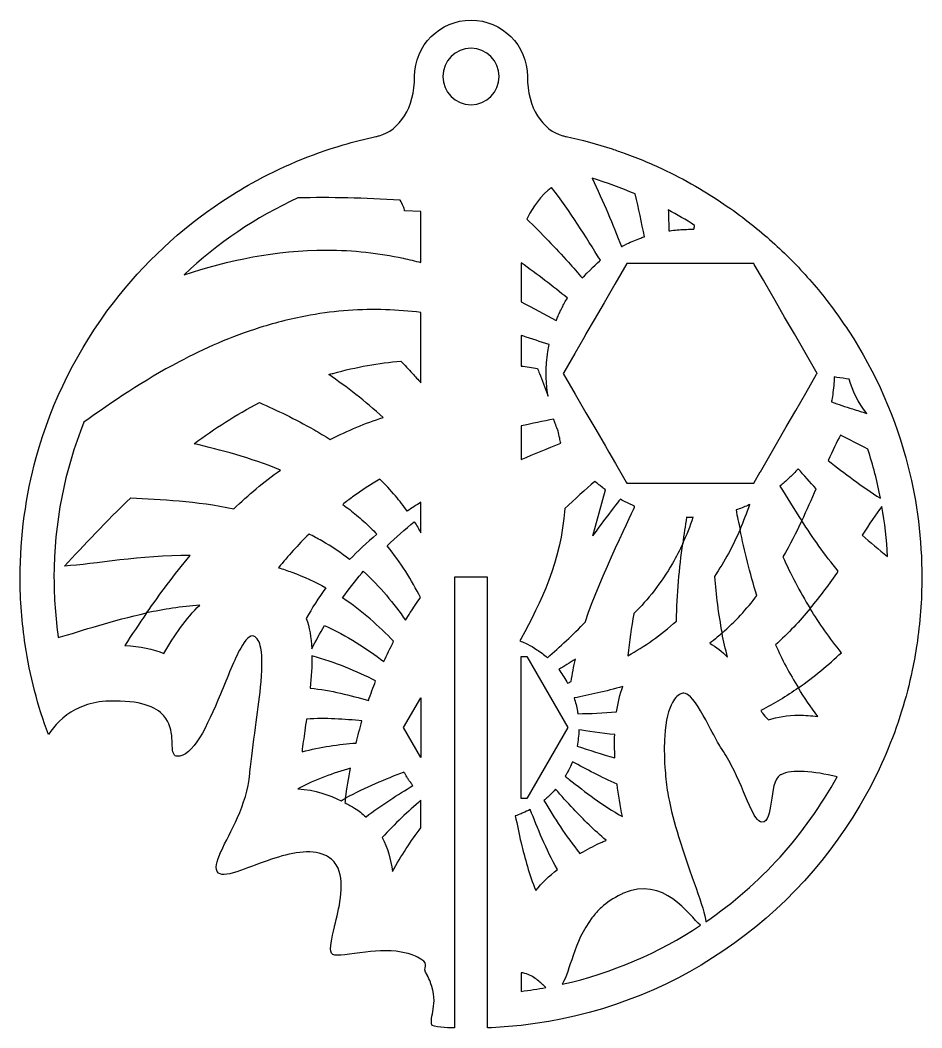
# Model space of a CAD drawing. Extents: x 14 to 419, y -217 to -4.
# Drawn here: x 243.8 to 323.8, y -216.6 to -127.2 of the extents above; entities that cross this region are included whole.
import ezdxf

# ---------------------------------------------------------------- set-up
doc = ezdxf.new("R2010")
doc.units = 0
doc.header["$MEASUREMENT"] = 0
doc.layers.add('LAYER_1', color=7, linetype='CONTINUOUS')

msp = doc.modelspace()

# ---------------------------------------------------------------- linework, layer by layer
at = {"layer": 'LAYER_1'}
for points in [[(292.35, -189.996), (288.71, -196.296), (288.205, -196.296), (288.205, -183.688), (288.71, -183.688), (292.35, -189.996)], [(279.308, -192.638), (277.781, -189.996), (279.308, -187.35), (279.308, -192.638)]]:
    msp.add_lwpolyline(points, dxfattribs=at)
for points, knots in [([(322.555, -166.892), (321.462, -162.539), (319.656, -158.471), (317.271, -154.816), (317.133, -154.608), (316.996, -154.4), (316.851, -154.196), (316.368, -153.483), (315.863, -152.788), (315.334, -152.111), (314.84, -151.472), (314.329, -150.855), (313.792, -150.252), (313.277, -149.663), (312.741, -149.087), (312.187, -148.53), (311.637, -147.972), (311.069, -147.429), (310.483, -146.911), (309.877, -146.36), (309.252, -145.831), (308.614, -145.327), (307.926, -144.777), (307.22, -144.254), (306.497, -143.757), (305.696, -143.2), (304.874, -142.674), (304.034, -142.176), (303.068, -141.612), (302.077, -141.079), (301.064, -140.596), (299.858, -140.014), (298.616, -139.492), (297.346, -139.037), (296.993, -138.906), (296.633, -138.783), (296.277, -138.663), (294.947, -138.225), (293.585, -137.855), (292.199, -137.559), (292.1, -137.541), (292.001, -137.52), (291.906, -137.495), (290.128, -137.019), (288.756, -135.026), (288.756, -132.235), (288.756, -129.473), (286.519, -127.236), (283.757, -127.236), (280.995, -127.236), (278.758, -129.473), (278.758, -132.235), (278.758, -135.026), (277.386, -137.019), (275.608, -137.495), (275.513, -137.52), (275.414, -137.541), (275.315, -137.559), (274.331, -137.77), (273.36, -138.017), (272.404, -138.303), (269.565, -139.139), (266.859, -140.282), (264.323, -141.697), (263.405, -142.205), (262.512, -142.752), (261.641, -143.334), (257.965, -145.775), (254.716, -148.809), (252.035, -152.301), (248.92, -156.344), (246.567, -160.997), (245.181, -166.049), (244.253, -169.428), (243.755, -172.988), (243.755, -176.664), (243.755, -178.7), (243.907, -180.696), (244.204, -182.651), (244.616, -185.41), (245.311, -188.08), (246.26, -190.623), (246.793, -189.84), (247.534, -188.983), (248.663, -188.39), (248.92, -188.257), (249.195, -188.136), (249.492, -188.034), (249.492, -188.027), (249.499, -188.027), (249.499, -188.027), (250.116, -187.816), (250.836, -187.674), (251.665, -187.653), (254.413, -187.565), (255.796, -188.15), (256.494, -188.948), (257.574, -190.169), (257.048, -191.879), (257.415, -192.387), (257.468, -192.472), (257.549, -192.522), (257.666, -192.535), (259.055, -192.684), (260.361, -189.833), (261.518, -187.043), (262.167, -185.48), (262.767, -183.938), (263.324, -182.947), (263.744, -182.188), (264.135, -181.758), (264.488, -181.892), (264.809, -182.015), (265.003, -182.393), (265.106, -182.947), (265.261, -183.776), (265.222, -185.018), (265.081, -186.425), (264.972, -187.544), (264.809, -188.768), (264.636, -189.981), (264.449, -191.378), (264.252, -192.747), (264.146, -193.929), (264.146, -193.929), (264.146, -193.936), (264.146, -193.936), (264.135, -193.989), (264.135, -194.038), (264.128, -194.084), (263.888, -196.896), (262.347, -199.326), (261.581, -200.977), (261.574, -200.984), (261.574, -200.984), (261.574, -200.992), (261.169, -201.884), (260.985, -202.54), (261.363, -202.9), (261.652, -203.172), (262.372, -203.002), (263.317, -202.674), (264.107, -202.399), (265.06, -202.008), (266.044, -201.679), (267.716, -201.118), (269.498, -200.72), (270.796, -201.32), (270.898, -201.358), (270.99, -201.415), (271.085, -201.468), (271.498, -201.729), (271.78, -202.071), (271.96, -202.477), (272.295, -203.203), (272.302, -204.128), (272.179, -205.087), (272.179, -205.087), (272.179, -205.094), (272.179, -205.094), (272.07, -205.955), (271.844, -206.837), (271.653, -207.627), (271.653, -207.635), (271.653, -207.635), (271.653, -207.645), (271.653, -207.652), (271.653, -207.652), (271.646, -207.659), (271.388, -208.721), (271.18, -209.606), (271.388, -210.019), (271.413, -210.058), (271.445, -210.09), (271.491, -210.114), (271.858, -210.322), (273.008, -210.076), (274.391, -209.91), (275.541, -209.776), (276.853, -209.705), (278.017, -210.005), (278.479, -210.114), (278.906, -210.284), (279.305, -210.534), (279.305, -210.534), (279.308, -210.534), (279.308, -210.538), (280.19, -211.021), (279.308, -211.226), (279.869, -211.945), (279.869, -211.945), (279.869, -211.953), (279.869, -211.953), (279.979, -212.174), (280.077, -212.383), (280.159, -212.594), (280.159, -212.594), (280.159, -212.609), (280.159, -212.609), (280.159, -212.619), (280.166, -212.619), (280.166, -212.626), (280.942, -214.521), (279.993, -215.699), (280.307, -216.429), (280.808, -216.634), (282.028, -216.623), (282.307, -216.634), (282.307, -216.634), (282.307, -176.664), (282.307, -176.664), (282.307, -176.664), (285.207, -176.664), (285.207, -176.664), (285.207, -176.664), (285.207, -216.634), (285.207, -216.634), (286.216, -216.599), (287.218, -216.528), (288.205, -216.415), (301.438, -214.951), (312.723, -207.038), (318.844, -195.883), (320.118, -193.569), (321.166, -191.114), (321.963, -188.546), (322.333, -187.357), (322.647, -186.147), (322.905, -184.912), (323.063, -184.168), (323.197, -183.413), (323.31, -182.654), (323.607, -180.7), (323.758, -178.7), (323.758, -176.664), (323.758, -173.291), (323.342, -170.018), (322.555, -166.892)], [0, 0, 0, 0, 1, 1, 1, 2, 2, 2, 3, 3, 3, 4, 4, 4, 5, 5, 5, 6, 6, 6, 7, 7, 7, 8, 8, 8, 9, 9, 9, 10, 10, 10, 11, 11, 11, 12, 12, 12, 13, 13, 13, 14, 14, 14, 15, 15, 15, 16, 16, 16, 17, 17, 17, 18, 18, 18, 19, 19, 19, 20, 20, 20, 21, 21, 21, 22, 22, 22, 23, 23, 23, 24, 24, 24, 25, 25, 25, 26, 26, 26, 27, 27, 27, 28, 28, 28, 29, 29, 29, 30, 30, 30, 31, 31, 31, 32, 32, 32, 33, 33, 33, 34, 34, 34, 35, 35, 35, 36, 36, 36, 37, 37, 37, 38, 38, 38, 39, 39, 39, 40, 40, 40, 41, 41, 41, 42, 42, 42, 43, 43, 43, 44, 44, 44, 45, 45, 45, 46, 46, 46, 47, 47, 47, 48, 48, 48, 49, 49, 49, 50, 50, 50, 51, 51, 51, 52, 52, 52, 53, 53, 53, 54, 54, 54, 55, 55, 55, 56, 56, 56, 57, 57, 57, 58, 58, 58, 59, 59, 59, 60, 60, 60, 61, 61, 61, 62, 62, 62, 63, 63, 63, 64, 64, 64, 65, 65, 65, 66, 66, 66, 67, 67, 67, 68, 68, 68, 69, 69, 69, 70, 70, 70, 71, 71, 71, 72, 72, 72, 73, 73, 73, 74, 74, 74, 75, 75, 75, 76, 76, 76, 77, 77, 77, 78, 78, 78, 79, 79, 79, 79]), ([(283.757, -134.736), (282.378, -134.736), (281.256, -133.618), (281.256, -132.235), (281.256, -130.856), (282.378, -129.734), (283.757, -129.734), (285.136, -129.734), (286.258, -130.856), (286.258, -132.235), (286.258, -133.618), (285.136, -134.736), (283.757, -134.736)], [0, 0, 0, 0, 1, 1, 1, 2, 2, 2, 3, 3, 3, 4, 4, 4, 4]), ([(290.608, -142.321), (290.7, -142.236), (290.802, -142.159), (290.904, -142.074), (292.583, -144.254), (293.959, -146.441), (295.233, -148.537), (295.123, -148.646), (294.04, -149.645), (293.631, -150.107), (293.226, -149.645), (292.82, -149.186), (292.396, -148.717), (291.257, -147.45), (290.043, -146.16), (288.71, -144.9), (289.006, -144.261), (289.606, -143.2), (290.608, -142.321)], [0, 0, 0, 0, 1, 1, 1, 2, 2, 2, 3, 3, 3, 4, 4, 4, 5, 5, 5, 6, 6, 6, 6]), ([(298.323, -142.653), (298.634, -143.951), (298.898, -145.221), (299.141, -146.449), (299.141, -146.449), (298.905, -146.526), (298.813, -146.565), (298.401, -146.724), (297.991, -146.893), (297.593, -147.08), (297.251, -147.253), (297.103, -147.331), (297.103, -147.331), (296.347, -145.383), (295.519, -143.334), (294.499, -141.256), (295.808, -141.651), (297.081, -142.116), (298.323, -142.653)], [0, 0, 0, 0, 1, 1, 1, 2, 2, 2, 3, 3, 3, 4, 4, 4, 5, 5, 5, 6, 6, 6, 6]), ([(279.308, -148.734), (278.793, -148.597), (278.268, -148.47), (277.735, -148.357), (277.735, -148.357), (277.728, -148.357), (277.728, -148.357), (275.611, -147.902), (273.343, -147.637), (270.905, -147.637), (266.429, -147.637), (262.195, -148.537), (258.318, -149.821), (261.264, -147.027), (264.668, -144.709), (268.404, -143.002), (271.269, -142.945), (274.313, -143.002), (277.478, -143.214), (277.478, -143.214), (277.485, -143.214), (277.485, -143.214), (277.696, -143.581), (277.83, -143.902), (277.858, -144.166), (277.858, -144.166), (279.308, -144.198), (279.308, -144.198), (279.308, -144.198), (279.308, -148.734), (279.308, -148.734)], [0, 0, 0, 0, 1, 1, 1, 2, 2, 2, 3, 3, 3, 4, 4, 4, 5, 5, 5, 6, 6, 6, 7, 7, 7, 8, 8, 8, 9, 9, 9, 10, 10, 10, 10]), ([(303.587, -145.44), (303.569, -145.559), (303.551, -145.676), (303.534, -145.792), (303.534, -145.792), (303.206, -145.792), (303.206, -145.792), (302.987, -145.792), (302.768, -145.8), (302.549, -145.807), (302.331, -145.824), (302.112, -145.838), (301.9, -145.856), (301.65, -145.888), (301.424, -145.909), (301.315, -145.927), (301.3, -145.32), (301.283, -144.702), (301.262, -144.075), (302.056, -144.498), (302.831, -144.953), (303.587, -145.44)], [0, 0, 0, 0, 1, 1, 1, 2, 2, 2, 3, 3, 3, 4, 4, 4, 5, 5, 5, 6, 6, 6, 7, 7, 7, 7]), ([(288.205, -148.759), (289.662, -149.793), (291.024, -150.862), (292.312, -151.896), (292.139, -152.171), (291.984, -152.45), (291.835, -152.739), (291.758, -152.88), (291.695, -153.021), (291.631, -153.162), (291.56, -153.31), (291.49, -153.451), (291.437, -153.6), (291.38, -153.709), (291.334, -153.85), (291.31, -153.889), (290.312, -153.338), (289.282, -152.778), (288.205, -152.234), (288.205, -152.234), (288.205, -148.759), (288.205, -148.759)], [0, 0, 0, 0, 1, 1, 1, 2, 2, 2, 3, 3, 3, 4, 4, 4, 5, 5, 5, 6, 6, 6, 7, 7, 7, 7]), ([(308.839, -148.816), (308.839, -148.816), (308.889, -148.904), (308.889, -148.904), (308.889, -148.904), (309.7, -150.308), (309.7, -150.308), (309.7, -150.308), (309.855, -150.576), (309.855, -150.576), (309.855, -150.576), (310.741, -152.107), (310.741, -152.107), (310.741, -152.107), (311.584, -153.578), (311.584, -153.578), (311.584, -153.578), (312.452, -155.078), (312.452, -155.078), (312.452, -155.078), (313.404, -156.725), (313.404, -156.725), (313.404, -156.725), (314.466, -158.57), (314.466, -158.57), (314.466, -158.57), (314.42, -158.648), (314.42, -158.648), (314.42, -158.648), (313.454, -160.331), (313.454, -160.331), (313.454, -160.331), (312.568, -161.854), (312.568, -161.854), (312.568, -161.854), (312.568, -161.862), (312.568, -161.862), (312.568, -161.862), (311.725, -163.329), (311.725, -163.329), (311.725, -163.329), (310.857, -164.832), (310.857, -164.832), (310.857, -164.832), (309.905, -166.479), (309.905, -166.479), (309.905, -166.479), (309.428, -167.308), (309.428, -167.308), (309.428, -167.308), (309.428, -167.308), (309.418, -167.315), (309.418, -167.315), (308.839, -168.325), (308.839, -168.325), (308.839, -168.325), (297.579, -168.325), (297.579, -168.325), (297.579, -168.325), (297.522, -168.229), (297.522, -168.229), (297.522, -168.229), (296.563, -166.568), (296.563, -166.568), (296.563, -166.568), (295.977, -165.551), (295.977, -165.551), (295.977, -165.551), (295.681, -165.033), (295.681, -165.033), (295.681, -165.033), (294.827, -163.566), (294.827, -163.566), (294.827, -163.566), (293.959, -162.066), (293.959, -162.066), (293.959, -162.066), (293.007, -160.415), (293.007, -160.415), (293.007, -160.415), (291.942, -158.57), (291.942, -158.57), (291.942, -158.57), (291.991, -158.492), (291.991, -158.492), (291.991, -158.492), (292.961, -156.806), (292.961, -156.806), (292.961, -156.806), (293.843, -155.282), (293.843, -155.282), (293.843, -155.282), (293.959, -155.078), (293.959, -155.078), (293.959, -155.078), (294.697, -153.811), (294.697, -153.811), (294.697, -153.811), (295.561, -152.312), (295.561, -152.312), (295.561, -152.312), (296.517, -150.661), (296.517, -150.661), (296.517, -150.661), (297.579, -148.816), (297.579, -148.816), (297.579, -148.816), (308.839, -148.816), (308.839, -148.816)], [0, 0, 0, 0, 1, 1, 1, 2, 2, 2, 3, 3, 3, 4, 4, 4, 5, 5, 5, 6, 6, 6, 7, 7, 7, 8, 8, 8, 9, 9, 9, 10, 10, 10, 11, 11, 11, 12, 12, 12, 13, 13, 13, 14, 14, 14, 15, 15, 15, 16, 16, 16, 17, 17, 17, 18, 18, 18, 19, 19, 19, 20, 20, 20, 21, 21, 21, 22, 22, 22, 23, 23, 23, 24, 24, 24, 25, 25, 25, 26, 26, 26, 27, 27, 27, 28, 28, 28, 29, 29, 29, 30, 30, 30, 31, 31, 31, 32, 32, 32, 33, 33, 33, 34, 34, 34, 35, 35, 35, 36, 36, 36, 36]), ([(279.308, -159.41), (279.061, -159.124), (278.811, -158.842), (278.557, -158.57), (278.211, -158.196), (277.869, -157.836), (277.53, -157.484), (275.594, -157.657), (273.593, -157.991), (271.53, -158.57), (271.396, -158.602), (271.272, -158.64), (271.138, -158.679), (272.719, -159.766), (274.377, -161.018), (275.954, -162.486), (274.405, -162.994), (272.835, -163.636), (271.258, -164.44), (270.771, -164.126), (270.288, -163.837), (269.801, -163.558), (268.161, -162.62), (266.52, -161.837), (264.996, -161.166), (264.989, -161.166), (264.989, -161.166), (264.989, -161.166), (262.911, -162.235), (260.978, -163.488), (259.189, -164.814), (261.504, -165.361), (264.167, -166.049), (266.841, -167.153), (265.363, -168.208), (263.994, -169.365), (262.721, -170.582), (259.394, -169.887), (256.18, -169.746), (253.577, -169.605), (251.351, -171.725), (249.404, -173.835), (247.692, -175.662), (250.381, -175.5), (254.399, -174.71), (258.844, -174.735), (257.415, -176.438), (256.135, -178.163), (254.977, -179.828), (256.477, -179.507), (258.057, -179.25), (259.697, -179.133), (258.488, -180.305), (257.422, -181.829), (256.515, -183.416), (255.549, -183.049), (254.399, -182.792), (253.037, -182.704), (253.647, -181.776), (254.289, -180.813), (254.977, -179.828), (251.961, -180.478), (249.273, -181.395), (247.142, -182.009), (246.888, -180.263), (246.758, -178.477), (246.758, -176.664), (246.758, -171.806), (247.7, -167.164), (249.41, -162.909), (251.912, -161.1), (254.727, -159.201), (257.852, -157.554), (260.089, -156.365), (262.488, -155.31), (265.035, -154.513), (266.474, -154.054), (267.96, -153.688), (269.498, -153.413), (270.644, -153.208), (271.755, -153.07), (272.849, -152.989), (272.849, -152.989), (272.856, -152.989), (272.856, -152.989), (275.117, -152.838), (277.266, -152.922), (279.308, -153.169), (279.308, -153.169), (279.308, -159.41), (279.308, -159.41)], [0, 0, 0, 0, 1, 1, 1, 2, 2, 2, 3, 3, 3, 4, 4, 4, 5, 5, 5, 6, 6, 6, 7, 7, 7, 8, 8, 8, 9, 9, 9, 10, 10, 10, 11, 11, 11, 12, 12, 12, 13, 13, 13, 14, 14, 14, 15, 15, 15, 16, 16, 16, 17, 17, 17, 18, 18, 18, 19, 19, 19, 20, 20, 20, 21, 21, 21, 22, 22, 22, 23, 23, 23, 24, 24, 24, 25, 25, 25, 26, 26, 26, 27, 27, 27, 28, 28, 28, 29, 29, 29, 30, 30, 30, 30]), ([(288.205, -155.208), (288.251, -155.222), (288.294, -155.236), (288.339, -155.25), (288.339, -155.25), (288.347, -155.25), (288.347, -155.25), (289.144, -155.508), (289.92, -155.766), (290.679, -156.023), (290.636, -156.217), (290.608, -156.422), (290.576, -156.623), (290.523, -156.954), (290.491, -157.297), (290.467, -157.632), (290.46, -157.657), (290.46, -157.688), (290.46, -157.72), (290.442, -157.9), (290.435, -158.069), (290.435, -158.249), (290.428, -158.359), (290.428, -158.461), (290.428, -158.57), (290.428, -158.891), (290.442, -159.212), (290.467, -159.522), (290.474, -159.682), (290.491, -159.837), (290.506, -159.992), (290.523, -160.15), (290.544, -160.306), (290.569, -160.461), (290.576, -160.5), (290.576, -160.549), (290.594, -160.588), (290.576, -160.539), (290.558, -160.51), (290.544, -160.461), (290.326, -159.812), (290.082, -159.188), (289.832, -158.57), (289.772, -158.422), (289.715, -158.274), (289.652, -158.133), (289.175, -158.059), (288.696, -157.988), (288.205, -157.921), (288.205, -157.921), (288.205, -155.208), (288.205, -155.208)], [0, 0, 0, 0, 1, 1, 1, 2, 2, 2, 3, 3, 3, 4, 4, 4, 5, 5, 5, 6, 6, 6, 7, 7, 7, 8, 8, 8, 9, 9, 9, 10, 10, 10, 11, 11, 11, 12, 12, 12, 13, 13, 13, 14, 14, 14, 15, 15, 15, 16, 16, 16, 17, 17, 17, 17]), ([(315.764, -160.948), (315.81, -160.729), (315.849, -160.5), (315.874, -160.281), (315.912, -160.002), (315.944, -159.72), (315.958, -159.431), (315.976, -159.251), (315.983, -159.071), (315.983, -158.891), (316.061, -158.905), (316.142, -158.916), (316.219, -158.926), (316.579, -158.986), (316.946, -159.039), (317.32, -159.096), (317.592, -160.119), (318.079, -161.166), (318.869, -162.126), (318.442, -161.995), (318.022, -161.865), (317.606, -161.731), (316.971, -161.526), (316.35, -161.318), (315.743, -161.11), (315.75, -161.057), (315.757, -161.001), (315.764, -160.948)], [0, 0, 0, 0, 1, 1, 1, 2, 2, 2, 3, 3, 3, 4, 4, 4, 5, 5, 5, 6, 6, 6, 7, 7, 7, 8, 8, 8, 9, 9, 9, 9]), ([(288.205, -163.237), (289.186, -163.015), (290.153, -162.817), (291.091, -162.634), (291.13, -162.768), (291.179, -162.892), (291.225, -163.018), (291.285, -163.198), (291.356, -163.368), (291.437, -163.541), (291.444, -163.566), (291.451, -163.597), (291.465, -163.618), (291.476, -163.629), (291.476, -163.629), (291.476, -163.636), (291.476, -163.643), (291.483, -163.657), (291.49, -163.675), (291.536, -163.894), (291.585, -164.112), (291.624, -164.331), (291.663, -164.479), (291.684, -164.627), (291.716, -164.775), (290.576, -165.223), (289.394, -165.693), (288.205, -166.218), (288.205, -166.218), (288.205, -163.237), (288.205, -163.237)], [0, 0, 0, 0, 1, 1, 1, 2, 2, 2, 3, 3, 3, 4, 4, 4, 5, 5, 5, 6, 6, 6, 7, 7, 7, 8, 8, 8, 9, 9, 9, 10, 10, 10, 10]), ([(316.555, -164.042), (317.334, -164.458), (318.135, -164.874), (318.964, -165.283), (319.426, -166.705), (319.804, -168.165), (320.089, -169.658), (318.421, -168.585), (316.893, -167.439), (315.457, -166.306), (315.835, -165.431), (316.195, -164.666), (316.555, -164.042)], [0, 0, 0, 0, 1, 1, 1, 2, 2, 2, 3, 3, 3, 4, 4, 4, 4]), ([(312.805, -186.478), (313.327, -187.325), (313.895, -188.168), (314.53, -189.004), (313.92, -188.934), (313.373, -188.902), (312.85, -188.902), (311.841, -188.902), (310.949, -189.036), (310.145, -189.308), (309.937, -189.082), (309.714, -188.856), (309.608, -188.722), (309.566, -188.651), (309.52, -188.567), (309.474, -188.472), (310.653, -187.886), (311.764, -187.205), (312.805, -186.478), (312.022, -185.205), (311.348, -183.931), (310.78, -182.658), (311.912, -181.635), (312.928, -180.541), (313.849, -179.43), (312.918, -177.906), (312.124, -176.368), (311.429, -174.858), (312.053, -173.778), (312.607, -172.702), (313.108, -171.655), (312.42, -170.607), (311.778, -169.573), (311.171, -168.568), (311.295, -168.466), (311.429, -168.363), (311.545, -168.254), (311.725, -168.106), (311.898, -167.95), (312.06, -167.784), (312.148, -167.707), (312.226, -167.629), (312.304, -167.552), (312.427, -167.425), (312.554, -167.294), (312.671, -167.16), (312.709, -167.122), (312.748, -167.083), (312.787, -167.033), (313.309, -167.622), (313.835, -168.215), (314.381, -168.815), (313.99, -169.714), (313.567, -170.678), (313.108, -171.655), (314.068, -173.14), (315.129, -174.646), (316.343, -176.124), (315.595, -177.204), (314.766, -178.329), (313.849, -179.43), (314.653, -180.749), (315.57, -182.065), (316.625, -183.353), (315.468, -184.432), (314.194, -185.501), (312.805, -186.478)], [0, 0, 0, 0, 1, 1, 1, 2, 2, 2, 3, 3, 3, 4, 4, 4, 5, 5, 5, 6, 6, 6, 7, 7, 7, 8, 8, 8, 9, 9, 9, 10, 10, 10, 11, 11, 11, 12, 12, 12, 13, 13, 13, 14, 14, 14, 15, 15, 15, 16, 16, 16, 17, 17, 17, 18, 18, 18, 19, 19, 19, 20, 20, 20, 21, 21, 21, 22, 22, 22, 22]), ([(279.308, -172.716), (279.129, -172.388), (278.935, -172.064), (278.726, -171.739), (277.908, -172.395), (277.103, -173.108), (276.313, -173.874), (277.548, -175.366), (278.494, -176.922), (279.266, -178.46), (279.111, -178.678), (278.956, -178.908), (278.801, -179.14), (278.508, -179.571), (278.229, -180.015), (277.947, -180.471), (276.916, -178.985), (275.703, -177.5), (274.204, -176.131), (274.154, -176.177), (274.116, -176.234), (274.07, -176.287), (273.47, -177.006), (272.898, -177.74), (272.366, -178.491), (274.126, -179.656), (275.594, -181), (276.892, -182.344), (276.588, -182.94), (276.296, -183.533), (276.024, -184.129), (274.475, -182.972), (272.757, -181.846), (270.764, -180.954), (270.358, -181.635), (269.981, -182.315), (269.625, -183), (269.575, -182.009), (269.434, -181.102), (269.145, -180.305), (269.639, -179.405), (270.217, -178.509), (270.888, -177.592), (269.96, -177.077), (268.951, -176.608), (267.857, -176.209), (267.466, -176.068), (267.067, -175.937), (266.676, -175.817), (267.512, -174.787), (268.411, -173.789), (269.388, -172.826), (269.762, -173.013), (270.14, -173.217), (270.514, -173.429), (271.413, -173.944), (272.235, -174.505), (272.983, -175.094), (273.71, -174.336), (274.507, -173.584), (275.396, -172.84), (275.22, -172.646), (275.033, -172.459), (274.835, -172.272), (274.454, -171.888), (274.038, -171.513), (273.607, -171.154), (273.202, -170.819), (272.796, -170.497), (272.373, -170.201), (272.662, -169.972), (272.958, -169.746), (273.255, -169.535), (274.056, -168.949), (274.86, -168.427), (275.671, -167.95), (276.147, -168.42), (276.609, -168.917), (277.054, -169.45), (277.431, -169.894), (277.774, -170.349), (278.095, -170.801), (278.486, -170.536), (278.889, -170.272), (279.308, -170.007), (279.308, -170.007), (279.308, -172.716), (279.308, -172.716)], [0, 0, 0, 0, 1, 1, 1, 2, 2, 2, 3, 3, 3, 4, 4, 4, 5, 5, 5, 6, 6, 6, 7, 7, 7, 8, 8, 8, 9, 9, 9, 10, 10, 10, 11, 11, 11, 12, 12, 12, 13, 13, 13, 14, 14, 14, 15, 15, 15, 16, 16, 16, 17, 17, 17, 18, 18, 18, 19, 19, 19, 20, 20, 20, 21, 21, 21, 22, 22, 22, 23, 23, 23, 24, 24, 24, 25, 25, 25, 26, 26, 26, 27, 27, 27, 28, 28, 28, 29, 29, 29, 29]), ([(288.205, -182.086), (289.923, -178.943), (291.754, -175.274), (292.076, -170.568), (292.975, -169.725), (293.882, -168.917), (294.757, -168.152), (294.845, -168.24), (294.944, -168.317), (295.039, -168.395), (295.123, -168.466), (295.219, -168.536), (295.303, -168.606), (295.483, -168.755), (295.483, -168.776), (295.681, -168.903), (295.681, -168.903), (294.552, -172.981), (294.552, -172.981), (294.552, -172.981), (296.922, -169.746), (297.014, -169.746), (297.18, -169.834), (297.342, -169.926), (297.508, -170.004), (297.593, -170.053), (297.67, -170.092), (297.759, -170.131), (297.843, -170.169), (297.928, -170.208), (298.016, -170.247), (298.094, -170.286), (298.189, -170.325), (298.274, -170.357), (298.358, -170.395), (295.138, -176.78), (293.913, -180.594), (293.913, -180.594), (293.913, -180.601), (293.913, -180.601), (292.795, -181.79), (291.638, -182.831), (290.537, -183.797), (290.248, -183.54), (289.934, -183.307), (289.606, -183.088), (289.006, -182.686), (288.456, -182.45), (288.205, -182.348), (288.153, -182.323), (288.114, -182.308), (288.089, -182.298), (288.128, -182.227), (288.167, -182.157), (288.205, -182.086)], [0, 0, 0, 0, 1, 1, 1, 2, 2, 2, 3, 3, 3, 4, 4, 4, 5, 5, 5, 6, 6, 6, 7, 7, 7, 8, 8, 8, 9, 9, 9, 10, 10, 10, 11, 11, 11, 12, 12, 12, 13, 13, 13, 14, 14, 14, 15, 15, 15, 16, 16, 16, 17, 17, 17, 18, 18, 18, 18]), ([(307.269, -170.684), (307.45, -170.631), (307.622, -170.568), (307.802, -170.497), (307.975, -170.434), (308.144, -170.363), (308.317, -170.286), (308.381, -170.261), (308.441, -170.229), (308.504, -170.201), (308.24, -170.935), (307.951, -171.676), (307.629, -172.42), (307.502, -171.834), (307.386, -171.256), (307.269, -170.684)], [0, 0, 0, 0, 1, 1, 1, 2, 2, 2, 3, 3, 3, 4, 4, 4, 5, 5, 5, 5]), ([(318.463, -172.928), (319.098, -171.951), (319.677, -171.076), (320.22, -170.37), (320.47, -171.824), (320.636, -173.306), (320.71, -174.812), (319.92, -174.202), (319.176, -173.57), (318.463, -172.928)], [0, 0, 0, 0, 1, 1, 1, 2, 2, 2, 3, 3, 3, 3]), ([(303.481, -171.34), (303.212, -172.124), (302.902, -172.903), (302.542, -173.669), (302.645, -172.871), (302.761, -172.106), (302.878, -171.34), (302.987, -171.348), (303.096, -171.348), (303.206, -171.348), (303.301, -171.348), (303.393, -171.348), (303.481, -171.34)], [0, 0, 0, 0, 1, 1, 1, 2, 2, 2, 3, 3, 3, 4, 4, 4, 4]), ([(306.518, -183.759), (306.049, -183.261), (305.527, -182.831), (304.941, -182.517), (305.167, -182.354), (305.386, -182.175), (305.612, -181.984), (305.753, -181.867), (305.894, -181.751), (306.028, -181.617), (305.689, -179.906), (305.488, -178.227), (305.354, -176.6), (306.261, -175.249), (307.005, -173.842), (307.629, -172.427), (308.021, -174.311), (308.487, -176.279), (309.122, -178.28), (309.122, -178.28), (309.122, -178.291), (309.122, -178.291), (308.222, -179.469), (307.192, -180.594), (306.028, -181.617), (306.169, -182.33), (306.331, -183.042), (306.518, -183.759)], [0, 0, 0, 0, 1, 1, 1, 2, 2, 2, 3, 3, 3, 4, 4, 4, 5, 5, 5, 6, 6, 6, 7, 7, 7, 8, 8, 8, 9, 9, 9, 9]), ([(302.542, -173.68), (302.246, -175.842), (302.009, -178.131), (301.988, -180.541), (300.595, -181.815), (299.141, -182.806), (297.681, -183.617), (297.797, -182.337), (297.977, -181.095), (298.21, -179.892), (298.21, -179.892), (298.21, -179.885), (298.21, -179.885), (299.456, -178.64), (300.62, -177.193), (301.625, -175.436), (301.964, -174.858), (302.267, -174.272), (302.542, -173.68)], [0, 0, 0, 0, 1, 1, 1, 2, 2, 2, 3, 3, 3, 4, 4, 4, 5, 5, 5, 6, 6, 6, 6]), ([(269.491, -186.496), (269.593, -185.494), (269.653, -184.534), (269.646, -183.642), (271.734, -184.189), (273.593, -185.004), (275.297, -185.854), (275.068, -186.44), (274.853, -187.018), (274.662, -187.604), (273.061, -187.12), (271.343, -186.697), (269.491, -186.496)], [0, 0, 0, 0, 1, 1, 1, 2, 2, 2, 3, 3, 3, 4, 4, 4, 4]), ([(291.536, -184.845), (292.022, -184.549), (292.52, -184.245), (293.021, -183.924), (292.873, -184.573), (292.749, -185.237), (292.647, -185.917), (292.538, -185.963), (292.435, -186.002), (292.333, -186.041), (292.312, -186.002), (292.287, -185.963), (292.262, -185.924), (292.044, -185.54), (291.804, -185.184), (291.536, -184.845)], [0, 0, 0, 0, 1, 1, 1, 2, 2, 2, 3, 3, 3, 4, 4, 4, 5, 5, 5, 5]), ([(296.679, -188.606), (295.49, -188.708), (294.344, -188.746), (293.247, -188.768), (293.264, -188.87), (293.218, -188.613), (293.201, -188.535), (293.13, -188.129), (293.032, -187.738), (292.904, -187.364), (294.28, -187.096), (295.727, -186.785), (297.219, -186.348), (296.975, -187.018), (296.796, -187.776), (296.679, -188.606)], [0, 0, 0, 0, 1, 1, 1, 2, 2, 2, 3, 3, 3, 4, 4, 4, 5, 5, 5, 5]), ([(304.603, -207.218), (304.543, -206.636), (304.186, -205.571), (303.721, -204.244), (303.301, -203.024), (302.775, -201.588), (302.306, -200.095), (301.939, -198.921), (301.604, -197.718), (301.36, -196.561), (301.22, -195.88), (301.11, -195.217), (301.047, -194.585), (301.018, -194.218), (300.987, -193.866), (300.962, -193.53), (300.891, -192.451), (300.891, -191.527), (300.948, -190.747), (301.039, -189.339), (301.297, -188.38), (301.625, -187.776), (301.886, -187.307), (302.172, -187.057), (302.472, -186.979), (302.525, -186.954), (302.588, -186.947), (302.645, -186.947), (302.814, -186.941), (303.008, -187.064), (303.223, -187.275), (303.798, -187.847), (304.472, -189.082), (305.019, -190.129), (305.4, -190.849), (305.714, -191.474), (305.901, -191.738), (306.253, -192.239), (306.575, -192.779), (306.853, -193.326), (307.52, -194.607), (308.028, -195.943), (308.466, -196.913), (308.864, -197.788), (309.206, -198.374), (309.566, -198.381), (310.113, -198.392), (310.265, -197.556), (310.388, -196.624), (310.529, -195.622), (310.646, -194.515), (311.2, -194.201), (311.217, -194.193), (311.242, -194.176), (311.256, -194.176), (312.24, -193.661), (314.113, -193.88), (316.244, -194.356), (313.429, -199.506), (309.425, -203.916), (304.603, -207.218)], [0, 0, 0, 0, 1, 1, 1, 2, 2, 2, 3, 3, 3, 4, 4, 4, 5, 5, 5, 6, 6, 6, 7, 7, 7, 8, 8, 8, 9, 9, 9, 10, 10, 10, 11, 11, 11, 12, 12, 12, 13, 13, 13, 14, 14, 14, 15, 15, 15, 16, 16, 16, 17, 17, 17, 18, 18, 18, 19, 19, 19, 20, 20, 20, 20]), ([(274.084, -189.41), (273.897, -190.059), (273.727, -190.715), (273.569, -191.364), (272.031, -191.488), (270.422, -191.706), (268.764, -192.137), (268.835, -191.544), (268.919, -190.927), (269.014, -190.278), (269.06, -189.925), (269.113, -189.583), (269.163, -189.237), (270.888, -189.135), (272.528, -189.237), (274.084, -189.41)], [0, 0, 0, 0, 1, 1, 1, 2, 2, 2, 3, 3, 3, 4, 4, 4, 5, 5, 5, 5]), ([(296.524, -192.677), (295.346, -192.366), (294.235, -191.996), (293.169, -191.636), (293.218, -191.403), (293.257, -191.17), (293.278, -190.927), (293.31, -190.683), (293.328, -190.45), (293.328, -190.2), (293.938, -190.264), (295.406, -190.51), (296.506, -190.62), (296.485, -191.269), (296.492, -191.95), (296.524, -192.677)], [0, 0, 0, 0, 1, 1, 1, 2, 2, 2, 3, 3, 3, 4, 4, 4, 5, 5, 5, 5]), ([(292.478, -194.592), (292.35, -194.497), (292.234, -194.405), (292.114, -194.31), (292.114, -194.31), (292.114, -194.303), (292.114, -194.303), (292.156, -194.232), (292.192, -194.176), (292.234, -194.109), (292.294, -194.014), (292.35, -193.911), (292.396, -193.809), (292.396, -193.809), (292.396, -193.788), (292.396, -193.788), (292.421, -193.749), (292.442, -193.717), (292.46, -193.685), (292.484, -193.654), (292.499, -193.615), (292.513, -193.576), (292.597, -193.396), (292.686, -193.209), (292.756, -193.022), (292.756, -193.022), (292.763, -193.022), (292.763, -193.022), (293.991, -193.7), (295.303, -194.395), (296.725, -195.012), (296.725, -195.012), (296.725, -195.023), (296.725, -195.023), (296.827, -195.961), (296.993, -196.928), (297.187, -197.898), (295.42, -196.875), (293.882, -195.718), (292.478, -194.592)], [0, 0, 0, 0, 1, 1, 1, 2, 2, 2, 3, 3, 3, 4, 4, 4, 5, 5, 5, 6, 6, 6, 7, 7, 7, 8, 8, 8, 9, 9, 9, 10, 10, 10, 11, 11, 11, 12, 12, 12, 13, 13, 13, 13]), ([(274.437, -197.922), (274.133, -197.626), (273.805, -197.383), (273.428, -197.146), (273.17, -196.991), (272.881, -196.818), (272.563, -196.656), (272.585, -196.522), (272.599, -196.398), (272.616, -196.271), (272.493, -196.342), (272.359, -196.412), (272.235, -196.49), (271.216, -195.982), (269.935, -195.52), (268.397, -195.421), (269.974, -194.599), (271.544, -194.028), (273.078, -193.59), (272.905, -194.49), (272.75, -195.389), (272.616, -196.271), (274.384, -195.301), (276.147, -194.592), (277.806, -193.943), (277.83, -193.982), (277.844, -194.014), (277.876, -194.053), (277.954, -194.201), (278.042, -194.342), (278.134, -194.483), (278.158, -194.529), (278.187, -194.575), (278.218, -194.617), (278.257, -194.684), (278.307, -194.755), (278.36, -194.818), (278.377, -194.843), (278.384, -194.857), (278.409, -194.881), (278.437, -194.92), (278.469, -194.966), (278.508, -195.012), (278.532, -195.054), (278.564, -195.1), (278.603, -195.139), (277.266, -195.95), (275.844, -196.836), (274.444, -197.922), (274.444, -197.922), (274.437, -197.922), (274.437, -197.922)], [0, 0, 0, 0, 1, 1, 1, 2, 2, 2, 3, 3, 3, 4, 4, 4, 5, 5, 5, 6, 6, 6, 7, 7, 7, 8, 8, 8, 9, 9, 9, 10, 10, 10, 11, 11, 11, 12, 12, 12, 13, 13, 13, 14, 14, 14, 15, 15, 15, 16, 16, 16, 17, 17, 17, 17]), ([(290.23, -196.451), (290.319, -196.374), (290.41, -196.296), (290.498, -196.219), (290.594, -196.138), (290.679, -196.06), (290.763, -195.982), (290.943, -195.809), (291.109, -195.64), (291.264, -195.46), (291.765, -196.038), (292.287, -196.624), (292.848, -197.217), (293.726, -198.155), (294.679, -199.101), (295.758, -199.993), (295.632, -200.039), (295.515, -200.095), (295.388, -200.148), (294.802, -200.413), (294.248, -200.702), (293.719, -201.009), (293.617, -201.062), (293.515, -201.118), (293.419, -201.178), (292.156, -199.602), (291.137, -197.975), (290.216, -196.459), (290.223, -196.459), (290.23, -196.451), (290.23, -196.451)], [0, 0, 0, 0, 1, 1, 1, 2, 2, 2, 3, 3, 3, 4, 4, 4, 5, 5, 5, 6, 6, 6, 7, 7, 7, 8, 8, 8, 9, 9, 9, 10, 10, 10, 10]), ([(279.308, -198.885), (278.43, -200.064), (277.562, -201.337), (276.79, -202.766), (276.656, -201.679), (276.359, -200.664), (275.876, -199.757), (276.994, -198.519), (278.179, -197.436), (279.308, -196.444), (279.308, -196.444), (279.308, -198.885), (279.308, -198.885)], [0, 0, 0, 0, 1, 1, 1, 2, 2, 2, 3, 3, 3, 4, 4, 4, 4]), ([(289.497, -204.449), (288.932, -203.009), (288.53, -201.588), (288.205, -200.219), (288.011, -199.404), (287.846, -198.603), (287.69, -197.834), (287.69, -197.834), (287.69, -197.827), (287.69, -197.827), (287.863, -197.767), (288.036, -197.704), (288.205, -197.633), (288.258, -197.616), (288.311, -197.591), (288.364, -197.57), (288.583, -197.474), (288.794, -197.376), (289.006, -197.263), (289.013, -197.263), (289.013, -197.256), (289.013, -197.256), (289.669, -198.945), (290.403, -200.759), (291.419, -202.572), (290.693, -203.158), (290.051, -203.789), (289.497, -204.449)], [0, 0, 0, 0, 1, 1, 1, 2, 2, 2, 3, 3, 3, 4, 4, 4, 5, 5, 5, 6, 6, 6, 7, 7, 7, 8, 8, 8, 9, 9, 9, 9]), ([(291.843, -212.771), (292.206, -212.15), (292.467, -211.229), (292.82, -210.213), (293.187, -209.127), (293.663, -207.941), (294.492, -206.876), (294.732, -206.558), (295.014, -206.244), (295.346, -205.948), (295.811, -205.518), (296.376, -205.133), (297.046, -204.805), (297.103, -204.784), (297.155, -204.752), (297.212, -204.728), (300.859, -203.066), (303.132, -206.703), (304.119, -207.539), (300.433, -209.98), (296.288, -211.776), (291.843, -212.771)], [0, 0, 0, 0, 1, 1, 1, 2, 2, 2, 3, 3, 3, 4, 4, 4, 5, 5, 5, 6, 6, 6, 7, 7, 7, 7]), ([(288.205, -213.395), (288.205, -213.395), (288.205, -211.744), (288.205, -211.744), (288.643, -211.79), (289.017, -211.956), (289.342, -212.168), (289.645, -212.372), (289.902, -212.605), (290.139, -212.817), (290.139, -212.817), (290.146, -212.824), (290.146, -212.824), (290.238, -212.908), (290.326, -212.986), (290.41, -213.056), (289.684, -213.194), (288.946, -213.307), (288.205, -213.395)], [0, 0, 0, 0, 1, 1, 1, 2, 2, 2, 3, 3, 3, 4, 4, 4, 5, 5, 5, 6, 6, 6, 6])]:
    msp.add_open_spline(points, degree=3, knots=knots, dxfattribs=at)

doc.saveas('drawing.dxf')
